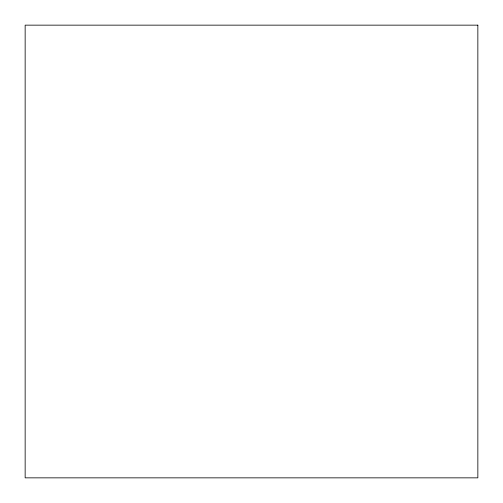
<?xml version="1.0" encoding="UTF-8"?>
<svg xmlns="http://www.w3.org/2000/svg" width="503" height="503" viewBox="0 0 503 503"><rect width="100%" height="100%" fill="white"/><g stroke="black" fill="none" stroke-linecap="round" stroke-linejoin="round"><path stroke-width="0.75" d="M477.85 25.15L25.15 25.15L25.15 477.85L477.85 477.85L477.85 25.15"/></g></svg>
